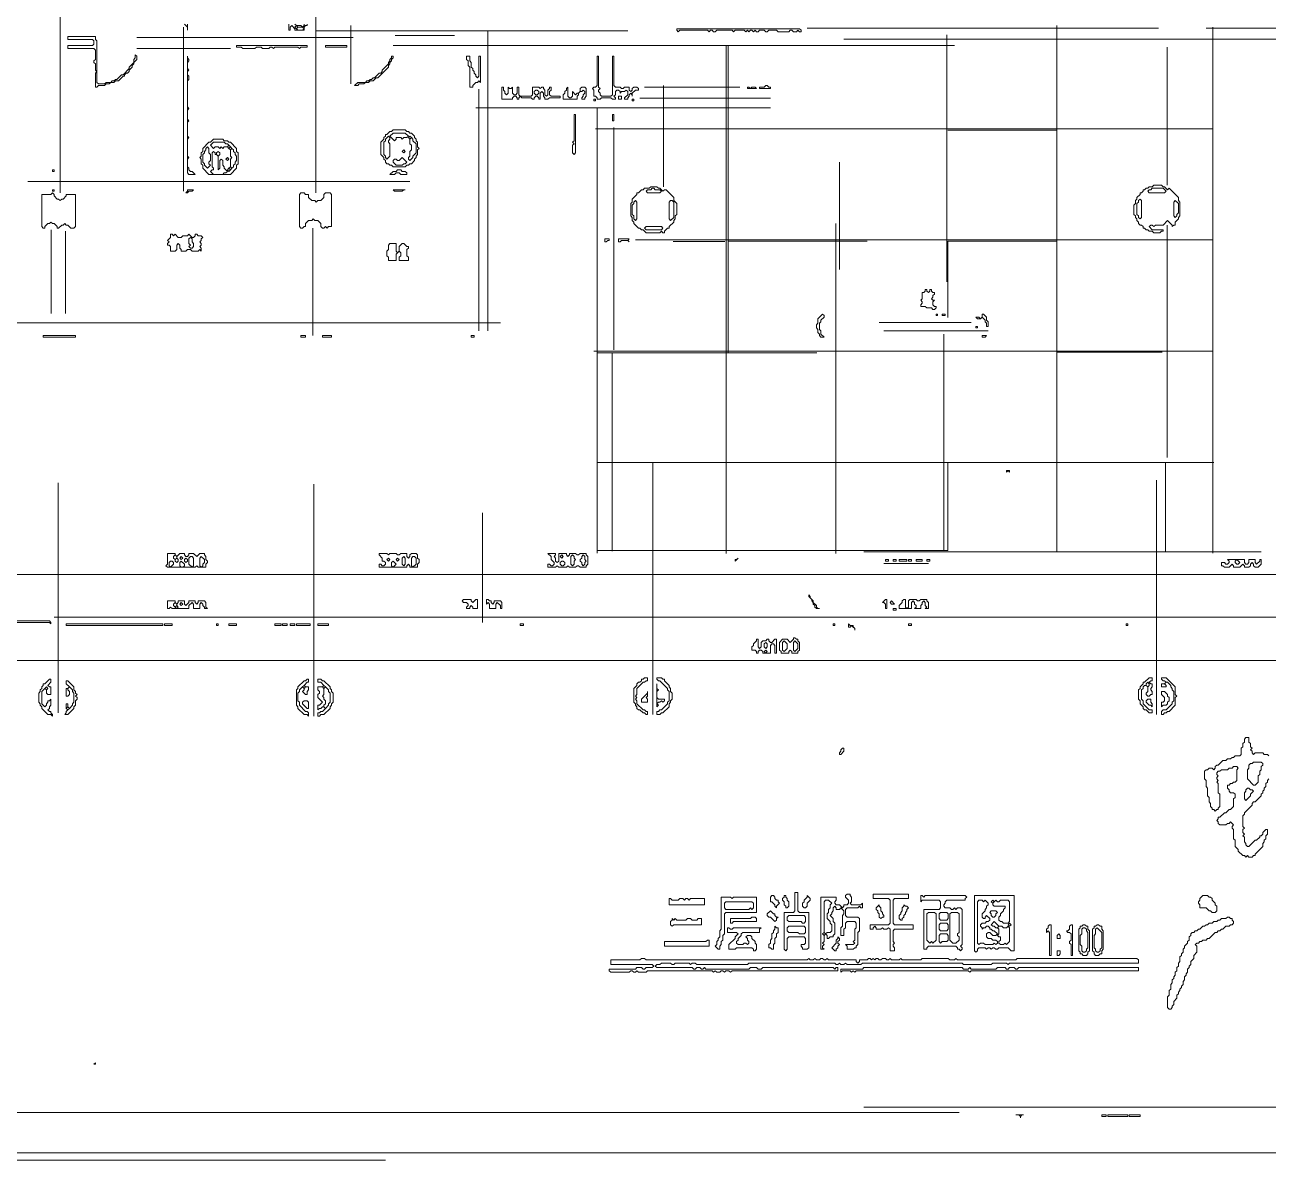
# Model space of a CAD drawing. Extents: x 12 to 2459, y 13 to 1740.
# Drawn here: x 703 to 1514, y 20 to 760 of the extents above; entities that cross this region are included whole.
import ezdxf

# ---------------------------------------------------------------- set-up
doc = ezdxf.new("R2010")
doc.units = 0
for name, color, linetype, lineweight in [('TRACE_CURVE', 6, 'Continuous', 0), ('TRACE_STRAIGHT', 5, 'Continuous', 0), ('TRACE_TEXT_SYMBOL', 6, 'Continuous', 0)]:
    doc.layers.add(name, color=color, linetype=linetype, lineweight=lineweight)

msp = doc.modelspace()

# ---------------------------------------------------------------- linework, layer by layer
at = {"layer": 'TRACE_CURVE', "color": 6}
for points in [[(1499, 295), (1498, 294), (1498, 292), (1497, 291), (1497, 289), (1496, 288), (1496, 284), (1495, 283), (1492, 283), (1491, 282), (1490, 282), (1489, 281), (1487, 281), (1486, 280), (1484, 280), (1481, 277), (1480, 277), (1479, 276), (1479, 275), (1478, 274), (1477, 275), (1475, 275), (1474, 274), (1473, 274), (1472, 273), (1472, 268), (1473, 267), (1473, 263), (1474, 262), (1474, 257), (1475, 256), (1475, 253), (1476, 252), (1476, 250), (1477, 249), (1477, 248), (1478, 248), (1479, 247), (1480, 248), (1481, 248), (1481, 249), (1482, 250), (1482, 258), (1481, 259), (1481, 265), (1480, 266), (1481, 267), (1480, 268), (1480, 269), (1481, 270), (1480, 271), (1480, 272), (1481, 273), (1482, 273), (1483, 274), (1487, 274), (1488, 275), (1490, 275), (1491, 276), (1493, 276), (1494, 275), (1493, 274), (1493, 267), (1492, 266)], [(1514, 283), (1513, 284), (1511, 284), (1510, 285), (1505, 285), (1504, 284), (1503, 285), (1503, 286), (1502, 287), (1503, 288), (1502, 289), (1502, 291), (1501, 292), (1501, 295), (1499, 295)], [(1505, 228), (1501, 224), (1500, 224), (1499, 225), (1499, 226), (1498, 227), (1498, 230), (1497, 231), (1498, 232), (1497, 233), (1497, 235), (1498, 236), (1497, 237), (1497, 244), (1498, 245), (1498, 246), (1503, 251), (1503, 252), (1504, 253), (1505, 253), (1509, 257), (1509, 258), (1510, 259), (1510, 260), (1511, 261), (1511, 262), (1512, 263), (1512, 265), (1513, 266), (1513, 267), (1514, 268)], [(1492, 266), (1491, 266), (1490, 265), (1489, 265), (1488, 264), (1487, 264), (1487, 262), (1488, 261), (1488, 260), (1489, 259), (1491, 259), (1492, 258), (1492, 256), (1491, 255), (1491, 250), (1489, 248), (1488, 248), (1486, 246), (1485, 246), (1482, 243), (1481, 243), (1481, 242), (1480, 241), (1481, 240), (1481, 239), (1482, 238), (1486, 238), (1487, 239), (1488, 239), (1489, 240), (1491, 238), (1490, 237), (1490, 236), (1491, 235), (1491, 229), (1492, 228), (1492, 224), (1494, 222), (1494, 221), (1497, 218), (1498, 218), (1499, 217), (1500, 218), (1501, 217), (1503, 217), (1504, 218), (1505, 218), (1505, 219), (1510, 224), (1510, 226), (1511, 227), (1511, 228), (1512, 229), (1512, 231), (1513, 232), (1513, 235), (1512, 235), (1510, 233), (1510, 232), (1509, 231), (1508, 231), (1508, 230), (1506, 228), (1505, 228)]]:
    msp.add_lwpolyline(points, dxfattribs=at)
for points in [[(1503, 278), (1504, 279), (1509, 279), (1510, 278), (1510, 277), (1509, 276), (1509, 274), (1508, 273), (1508, 271), (1507, 270), (1507, 266), (1505, 264), (1504, 264), (1500, 268), (1500, 274), (1501, 275), (1501, 277), (1502, 278)], [(1499, 261), (1500, 262), (1501, 262), (1502, 261), (1503, 261), (1504, 260), (1502, 258), (1502, 257), (1499, 254), (1498, 255), (1498, 259), (1499, 260)]]:
    msp.add_lwpolyline(points, close=True, dxfattribs=at)
at = {"layer": 'TRACE_STRAIGHT', "color": 5}
for p, q in [((725.95, 786), (725.95, 650)), ((892.78, 770), (892.78, 650)), ((806.5, 758), (806.5, 651)), ((892.78, 755.53), (1096, 755.53)), ((915.5, 759), (915.5, 721)), ((1004.82, 755.53), (1004.82, 560)), ((1213, 757.42), (1442, 757.42)), ((1375.67, 759), (1375.67, 416.12)), ((1473.12, 757.38), (1564.38, 757.38)), ((1477.35, 758), (1477.35, 415.12)), ((776, 751.33), (917, 751.33)), ((943, 746.1), (1309.05, 746.1)), ((944.38, 752.6), (983.12, 752.6)), ((1160.15, 746.1), (1160.15, 415)), ((1161.39, 746.1), (1161.39, 545.8)), ((1236.88, 750.26), (1611, 750.26)), ((1303.99, 753), (1303.99, 592)), ((776, 744), (837, 744)), ((1447.66, 745), (1447.66, 655.12)), ((998.85, 717.63), (998.85, 560)), ((1107, 719), (1169, 719)), ((1119.41, 720), (1119.41, 653.87)), ((997, 705.52), (1189, 705.52)), ((1076, 705.52), (1076, 415.12)), ((1103.96, 711.75), (1189, 711.75)), ((1075, 691.78), (1477.35, 691.78)), ((1087.02, 692.57), (1087.02, 547.67)), ((1304.7, 690.94), (1375.67, 690.94)), ((1234, 670), (1234, 600)), ((705, 657.31), (954, 657.31)), ((720.1, 626), (720.1, 571.37)), ((729.45, 625.12), (729.45, 571.37)), ((890.63, 627), (890.63, 557)), ((1231.69, 630), (1231.69, 415)), ((1447.65, 629), (1447.65, 477.62)), ((1101, 619.44), (1477.35, 619.44)), ((1125.61, 618.36), (1159.4, 618.36)), ((1161.39, 618.46), (1252, 618.46)), ((1304.67, 618.45), (1375.67, 618.45)), ((1304.67, 618.45), (1304.67, 568.87)), ((468, 565.35), (1013, 565.35)), ((1260, 565.5), (1320, 565.5)), ((1263, 560), (1331, 560)), ((1302, 558), (1302, 416.99)), ((1074, 546.91), (1477.35, 546.91)), ((1076, 545.8), (1219.38, 545.8)), ((1085.87, 545.8), (1085.87, 416.37)), ((1375.67, 546.11), (1444.38, 546.11)), ((1076, 474.16), (1231.69, 474.16)), ((1112.32, 474.16), (1112.32, 310)), ((1193, 474.34), (1478, 474.34)), ((1304.7, 474.34), (1304.7, 416.99)), ((1446.7, 474.34), (1446.7, 416.12)), ((1440.71, 462.63), (1440.71, 310)), ((724.69, 461), (724.69, 311)), ((891.38, 460.12), (891.38, 309)), ((1001.37, 441.38), (1001.37, 370)), ((1076, 416.99), (1304.7, 416.99)), ((1250, 416.12), (1509, 416.12)), ((1263, 408.5), (1292, 408.5)), ((478, 401.16), (1906, 401.16)), ((722.11, 373.54), (1748, 373.54)), ((478, 345.12), (1906, 345.12)), ((18.06, 50.64), (1312, 50.64)), ((1250, 53.98), (2407.71, 53.98)), ((24.37, 24.38), (2405, 24.38)), ((370.62, 19.54), (938.13, 19.54))]:
    msp.add_line(p, q, dxfattribs=at)
at = {"layer": 'TRACE_TEXT_SYMBOL', "color": 6}
for points in [[(807, 760), (809, 758), (809, 756), (809, 760)], [(875, 760), (875, 756), (876, 756), (876, 758), (877, 759), (879, 757), (879, 756), (885, 756), (885, 758), (886, 759), (887, 759), (887, 760)], [(885, 760), (885, 759), (884, 758), (883, 759), (880, 759), (879, 760)], [(1076, 739), (1076, 720), (1075, 719), (1074, 719), (1073, 718), (1074, 717), (1074, 713), (1075, 713), (1076, 712), (1076, 711), (1078, 711), (1079, 712), (1085, 712), (1086, 711), (1088, 711), (1088, 712), (1087, 713), (1088, 714), (1088, 716), (1089, 717), (1090, 717), (1091, 716), (1091, 715), (1092, 716), (1094, 716), (1095, 717), (1096, 716), (1096, 714), (1094, 712), (1094, 711), (1096, 711), (1096, 712), (1097, 713), (1097, 714), (1098, 715), (1099, 714), (1099, 713), (1099, 715), (1101, 717), (1103, 717), (1103, 718), (1102, 719), (1100, 719), (1099, 718), (1099, 717), (1098, 716), (1097, 717), (1097, 719), (1094, 719), (1093, 718), (1092, 718), (1091, 719), (1088, 719), (1087, 720), (1087, 739), (1086, 739), (1086, 714), (1085, 713), (1079, 713), (1078, 714), (1078, 715), (1077, 716), (1077, 717), (1078, 718)], [(1078, 718), (1077, 719), (1077, 739), (1076, 739)], [(1014, 719), (1014, 711), (1021, 711), (1021, 712), (1022, 713), (1023, 713), (1024, 712), (1024, 711), (1025, 711), (1025, 712), (1026, 713), (1027, 712), (1033, 712), (1034, 711), (1035, 711), (1035, 712), (1036, 713), (1037, 713), (1038, 712), (1038, 711), (1039, 711), (1039, 715), (1040, 716), (1041, 715), (1041, 713), (1042, 712), (1042, 711), (1044, 711), (1045, 712), (1052, 712), (1052, 713), (1046, 713), (1045, 714), (1045, 716), (1046, 717), (1046, 719), (1045, 719), (1045, 718), (1044, 717), (1044, 714), (1043, 713), (1042, 714), (1042, 717), (1041, 718), (1041, 719), (1040, 719), (1039, 718), (1038, 719), (1034, 719), (1034, 714), (1033, 713), (1026, 713), (1025, 714), (1025, 719), (1024, 719), (1024, 715), (1023, 714), (1022, 714), (1021, 715), (1021, 719), (1020, 718), (1019, 718), (1018, 719), (1018, 715)], [(1018, 715), (1017, 714), (1016, 715), (1016, 716), (1015, 717), (1015, 719), (1014, 719)], [(1239, 193), (1238, 192), (1238, 191), (1240, 189), (1240, 187), (1239, 186), (1237, 186), (1237, 185), (1236, 184), (1234, 186), (1232, 186), (1231, 187), (1231, 188), (1232, 189), (1232, 191), (1222, 191), (1222, 157), (1224, 157), (1223, 158), (1223, 159), (1224, 160), (1223, 161), (1224, 162), (1224, 166), (1225, 167), (1226, 166), (1226, 164), (1227, 164), (1228, 165), (1230, 165), (1230, 166), (1231, 167), (1231, 174), (1230, 175), (1230, 177), (1228, 179), (1229, 180), (1229, 181), (1230, 182), (1230, 184), (1231, 185), (1232, 184), (1232, 183), (1234, 183), (1235, 184), (1237, 182), (1237, 180), (1236, 179), (1236, 172), (1235, 171), (1235, 166), (1237, 166), (1237, 170), (1238, 171), (1238, 174), (1239, 175), (1244, 175), (1245, 174), (1245, 171), (1244, 170), (1244, 163), (1243, 162), (1244, 161), (1243, 160)], [(1243, 160), (1238, 160), (1239, 159), (1239, 157), (1243, 157), (1244, 158), (1245, 158), (1245, 159), (1246, 160), (1246, 168), (1247, 169), (1247, 177), (1246, 178), (1239, 178), (1238, 179), (1238, 183), (1239, 184), (1246, 184), (1247, 185), (1248, 184), (1249, 184), (1249, 187), (1248, 186), (1242, 186), (1241, 187), (1242, 188), (1242, 191), (1241, 192), (1241, 193), (1239, 193)], [(1487, 178), (1486, 177), (1483, 177), (1482, 176), (1481, 176), (1480, 175), (1478, 175), (1477, 174), (1475, 174), (1474, 173), (1473, 173), (1472, 172), (1471, 172), (1469, 170), (1468, 170), (1467, 169), (1466, 169), (1465, 168), (1464, 168), (1463, 167), (1463, 166), (1462, 165), (1462, 163), (1461, 162), (1461, 161), (1459, 159), (1459, 158), (1458, 157), (1458, 155), (1457, 154), (1457, 153), (1456, 152), (1456, 149), (1455, 148), (1455, 146), (1454, 145), (1454, 143), (1453, 142), (1453, 140), (1452, 139), (1452, 138), (1451, 137), (1451, 135), (1450, 134), (1450, 131), (1449, 130), (1449, 127), (1448, 126), (1448, 119), (1449, 118), (1450, 118), (1451, 119), (1451, 120), (1452, 121), (1452, 123), (1454, 125), (1454, 127), (1455, 128), (1455, 129), (1456, 130), (1456, 131), (1457, 132), (1457, 133), (1458, 134)], [(1458, 134), (1458, 136), (1459, 137), (1459, 139), (1460, 140), (1460, 141), (1461, 142), (1461, 144), (1462, 145), (1462, 146), (1463, 147), (1463, 149), (1465, 151), (1465, 153), (1467, 155), (1467, 159), (1466, 160), (1467, 161), (1468, 161), (1469, 162), (1470, 162), (1471, 163), (1473, 163), (1474, 164), (1475, 164), (1479, 168), (1480, 168), (1481, 169), (1482, 169), (1483, 170), (1484, 170), (1486, 172), (1488, 172), (1489, 173), (1490, 173), (1491, 174), (1491, 175), (1490, 176), (1490, 177), (1489, 177), (1488, 178), (1487, 178)], [(1105, 151), (1104, 150), (1085, 150), (1085, 147), (1112, 147), (1113, 146), (1112, 145), (1108, 145), (1107, 144), (1106, 144), (1105, 145), (1102, 145), (1101, 144), (1084, 144), (1084, 143), (1085, 142), (1097, 142), (1098, 143), (1099, 143), (1100, 142), (1101, 142), (1102, 143), (1103, 142), (1108, 142), (1109, 143), (1151, 143), (1152, 142), (1153, 143), (1154, 142), (1156, 142), (1157, 143), (1158, 143), (1159, 142), (1160, 143), (1162, 143), (1163, 142), (1164, 143), (1233, 143), (1233, 145), (1232, 145), (1231, 144), (1230, 145), (1184, 145), (1183, 144), (1181, 144), (1180, 145), (1176, 145), (1175, 144), (1147, 144), (1146, 145), (1145, 144), (1144, 144), (1143, 145), (1141, 145), (1140, 144), (1139, 144), (1138, 145), (1115, 145), (1114, 146), (1115, 147), (1117, 147), (1118, 148), (1124, 148), (1125, 147)], [(1227, 150), (1226, 151), (1225, 150), (1224, 150), (1223, 151), (1222, 151), (1221, 150), (1219, 150), (1218, 151), (1217, 150), (1215, 150), (1214, 151), (1213, 150), (1108, 150), (1107, 151), (1105, 151)], [(1125, 147), (1126, 147), (1127, 148), (1136, 148), (1137, 147), (1138, 148), (1140, 148), (1141, 147), (1174, 147), (1175, 148), (1231, 148), (1232, 147), (1233, 147), (1234, 148), (1235, 147), (1237, 147), (1238, 148), (1239, 147), (1248, 147), (1249, 148), (1314, 148), (1315, 147), (1333, 147), (1334, 148), (1343, 148), (1344, 147), (1345, 148), (1429, 148), (1429, 150), (1428, 151), (1350, 151), (1349, 150), (1311, 150), (1310, 151), (1309, 150), (1306, 150), (1305, 151), (1288, 151), (1287, 150), (1275, 150), (1274, 151), (1273, 150), (1268, 150), (1267, 151), (1266, 150), (1265, 150), (1264, 151), (1262, 151), (1261, 150), (1260, 150), (1259, 151), (1258, 151), (1257, 150), (1256, 151), (1255, 150), (1254, 151), (1253, 151), (1252, 150), (1247, 150), (1247, 149), (1246, 148), (1245, 149), (1245, 150), (1227, 150)]]:
    msp.add_lwpolyline(points, dxfattribs=at)
for points in [[(879, 758), (880, 759), (881, 758), (880, 757)], [(880, 757), (881, 758), (884, 758), (885, 757), (884, 756), (881, 756)], [(1128, 757), (1128, 756), (1129, 755), (1130, 756), (1148, 756), (1149, 755), (1150, 756), (1151, 756), (1152, 755), (1153, 755), (1154, 756), (1164, 756), (1165, 755), (1166, 756), (1172, 756), (1173, 755), (1174, 756), (1175, 755), (1176, 756), (1177, 756), (1178, 755), (1179, 756), (1180, 755), (1181, 755), (1182, 756), (1185, 756), (1186, 755), (1187, 755), (1188, 756), (1193, 756), (1194, 755), (1201, 755), (1202, 756), (1203, 756), (1204, 755), (1206, 755), (1207, 756), (1208, 755), (1209, 755), (1209, 756), (1208, 757)], [(731, 752), (731, 750), (747, 750), (748, 749), (748, 747), (747, 746), (731, 746), (731, 744), (748, 744), (749, 743), (749, 737), (748, 736), (748, 735), (749, 734), (749, 730), (750, 729), (749, 728), (749, 719), (750, 719), (751, 720), (755, 720), (756, 721), (758, 721), (759, 722), (761, 722), (762, 723), (764, 723), (767, 726), (768, 726), (768, 727), (769, 728), (770, 728), (771, 729), (771, 730), (773, 732), (773, 733), (774, 734), (774, 735), (776, 737), (776, 739), (775, 740), (775, 738), (774, 737), (774, 735), (771, 732), (771, 731), (767, 727), (766, 727), (763, 724), (762, 724), (761, 723), (760, 723), (759, 722), (756, 722), (755, 721), (751, 721), (750, 722), (750, 749), (749, 750), (749, 752)], [(841, 746), (841, 745), (844, 745), (845, 744), (853, 744), (854, 745), (857, 745), (858, 744), (862, 744), (863, 745), (864, 745), (865, 744), (866, 745), (881, 745), (882, 744), (883, 745), (887, 745), (887, 746)], [(899, 746), (899, 745), (913, 745), (913, 746)], [(809, 739), (809, 663), (810, 662), (814, 662), (812, 664), (811, 664), (810, 665), (810, 666), (809, 667), (809, 672), (810, 673), (809, 674), (809, 685), (810, 686), (809, 687), (809, 696), (810, 697), (809, 698), (809, 704), (810, 705), (809, 706), (809, 723), (810, 724), (810, 726), (809, 727), (809, 729), (810, 730), (809, 731), (809, 735), (810, 736), (810, 737), (809, 738)], [(942, 739), (942, 738), (941, 737), (941, 736), (940, 735), (940, 734), (936, 730), (936, 729), (935, 728), (934, 728), (931, 725), (930, 725), (929, 724), (928, 724), (927, 723), (926, 723), (925, 722), (920, 722), (918, 720), (920, 720), (921, 721), (924, 721), (925, 722), (927, 722), (928, 723), (930, 723), (932, 725), (933, 725), (940, 732), (940, 733), (941, 734), (941, 735), (942, 736), (942, 737), (943, 738), (943, 739)], [(991, 739), (991, 737), (992, 736), (992, 733), (993, 732), (993, 719), (995, 719), (995, 720), (997, 722), (998, 722), (999, 723), (1000, 722), (1000, 739), (999, 739), (999, 726), (998, 725), (997, 726), (997, 727), (996, 728), (996, 729), (995, 730), (995, 731), (994, 732), (994, 735), (993, 736), (993, 739)], [(1035, 716), (1036, 717), (1037, 717), (1038, 716), (1038, 715), (1037, 714), (1036, 714), (1035, 715)], [(1057, 719), (1056, 718), (1056, 717), (1055, 716), (1055, 715), (1054, 714), (1054, 711), (1063, 711), (1063, 713), (1064, 714), (1064, 715), (1065, 716), (1066, 716), (1067, 717), (1068, 716), (1068, 715), (1067, 714), (1067, 713), (1066, 712), (1066, 711), (1068, 711), (1068, 712), (1069, 713), (1069, 718), (1068, 719), (1066, 719), (1065, 718), (1065, 716), (1064, 715), (1063, 715), (1062, 714), (1060, 716), (1060, 713), (1059, 712), (1058, 712), (1057, 713)], [(1174, 719), (1174, 718), (1180, 718), (1179, 719), (1177, 719), (1176, 718), (1175, 719)], [(1186, 720), (1185, 719), (1182, 719), (1182, 718), (1189, 718), (1189, 719), (1188, 719), (1187, 720)], [(1074, 711), (1075, 711), (1075, 710), (1074, 710)], [(1090, 713), (1090, 711), (1092, 711), (1092, 713)], [(1099, 711), (1100, 711), (1100, 710), (1099, 710)], [(1061, 701), (1061, 684), (1060, 683), (1061, 682), (1060, 681), (1060, 676), (1061, 675), (1062, 676), (1062, 701)], [(1086, 701), (1086, 697), (1087, 697), (1087, 701)], [(943, 691), (942, 690), (941, 690), (939, 688), (938, 688), (938, 687), (937, 686), (937, 685), (935, 683), (935, 675), (937, 673), (937, 672), (938, 671), (938, 670), (939, 669), (940, 669), (941, 668), (942, 668), (943, 667), (951, 667), (952, 668), (953, 668), (954, 669), (955, 669), (957, 671), (957, 672), (958, 673), (958, 674), (959, 675), (959, 678), (960, 679), (959, 680), (959, 683), (958, 684), (958, 685), (957, 686), (957, 687), (955, 689), (954, 689), (953, 690), (952, 690), (951, 691)], [(943, 689), (951, 689), (953, 687), (952, 686), (950, 686), (949, 685), (948, 686), (945, 686), (945, 685), (944, 684), (941, 687)], [(826, 685), (824, 683), (823, 683), (819, 679), (819, 677), (818, 676), (818, 674), (817, 673), (818, 672), (818, 669), (819, 668), (819, 666), (823, 662), (837, 662), (841, 666), (841, 668), (842, 669), (842, 676), (841, 677), (841, 679), (837, 683), (836, 683), (835, 684), (833, 684), (832, 685)], [(826, 683), (833, 683), (834, 682), (835, 682), (836, 681), (835, 680), (833, 680), (832, 679), (831, 680), (830, 679), (829, 680), (827, 680), (826, 679), (824, 681)], [(835, 680), (836, 681), (837, 680), (836, 679)], [(940, 687), (941, 686), (941, 685), (940, 684), (940, 683), (941, 682), (941, 674), (939, 672), (938, 673), (938, 674), (937, 675), (937, 683), (938, 684), (938, 685)], [(953, 686), (954, 687), (955, 686), (954, 685)], [(954, 685), (955, 686), (956, 685), (956, 684), (958, 682), (958, 676), (956, 674), (956, 673), (954, 671), (953, 672), (953, 673), (954, 674), (954, 677), (955, 678), (955, 681), (954, 682)], [(821, 679), (822, 680), (823, 679), (823, 676), (824, 675), (824, 671), (823, 670), (823, 669), (824, 668), (822, 666), (820, 668), (820, 669), (819, 670), (819, 675), (820, 676), (820, 677), (821, 678)], [(825, 676), (826, 677), (827, 676), (827, 675), (828, 675), (829, 674), (829, 665), (830, 666), (830, 671), (831, 672), (832, 671), (832, 668), (833, 667), (833, 666), (835, 664), (834, 663), (833, 663), (832, 662), (826, 662), (824, 664), (825, 665), (826, 665), (826, 666), (825, 667)], [(828, 676), (829, 677), (830, 676), (830, 675), (829, 674), (828, 675)], [(834, 672), (835, 673), (836, 672), (835, 671)], [(836, 679), (837, 680), (838, 679), (837, 678)], [(837, 678), (838, 679), (839, 678), (839, 677), (840, 676), (840, 675), (841, 674), (841, 671), (840, 670), (840, 669), (839, 668), (839, 667), (838, 666), (837, 667), (837, 672), (838, 673), (837, 674)], [(949, 673), (952, 670), (951, 669), (950, 669), (949, 668), (945, 668), (943, 670), (943, 671), (944, 672), (945, 672), (946, 671), (947, 671)], [(949, 677), (950, 678), (951, 677), (950, 676)], [(721, 665), (722, 665), (722, 664), (721, 664)], [(835, 665), (836, 666), (837, 665), (836, 664)], [(836, 666), (837, 667), (838, 666), (837, 665)], [(946, 665), (945, 664), (943, 664), (941, 662), (944, 662), (945, 663), (947, 663), (948, 662), (952, 662), (952, 663), (951, 664), (949, 664), (948, 665)], [(721, 650), (720, 649), (714, 649), (714, 628), (715, 627), (716, 627), (716, 628), (718, 630), (719, 630), (720, 631), (721, 630), (722, 630), (724, 628), (724, 627), (725, 627), (727, 629), (728, 629), (729, 630), (730, 629), (731, 629), (733, 627), (735, 627), (736, 628), (736, 649), (730, 649), (730, 648), (728, 646), (727, 646), (726, 645), (725, 646), (724, 646), (722, 648), (722, 649)], [(721, 652), (722, 652), (722, 651), (721, 651)], [(809, 652), (809, 651), (808, 650), (809, 650), (810, 651), (812, 651), (813, 652)], [(883, 650), (882, 649), (882, 628), (883, 627), (884, 627), (885, 628), (886, 628), (886, 630), (888, 632), (890, 632), (891, 633), (892, 632), (894, 632), (896, 630), (896, 628), (897, 627), (898, 627), (899, 628), (900, 627), (901, 628), (903, 628), (903, 649), (902, 650), (899, 650), (898, 649), (898, 647), (896, 645), (894, 645), (893, 644), (892, 645), (890, 645), (888, 647), (888, 649), (886, 649), (885, 650)], [(943, 652), (944, 651), (949, 651), (950, 652), (951, 652)], [(1111, 654), (1110, 653), (1107, 653), (1106, 652), (1105, 652), (1103, 650), (1102, 650), (1102, 649), (1099, 646), (1099, 644), (1098, 643), (1098, 635), (1099, 634), (1099, 632), (1100, 631), (1100, 630), (1103, 627), (1104, 627), (1105, 626), (1106, 626), (1108, 624), (1117, 624), (1118, 625), (1119, 624), (1120, 624), (1120, 625), (1122, 627), (1123, 627), (1123, 628), (1126, 631), (1126, 632), (1127, 633), (1127, 635), (1128, 636), (1128, 643), (1126, 645), (1126, 647), (1121, 652), (1120, 652), (1119, 651), (1117, 653), (1116, 653), (1115, 654)], [(1111, 652), (1112, 653), (1113, 653), (1114, 652), (1117, 652), (1118, 651), (1117, 650), (1109, 650), (1108, 651), (1109, 652)], [(1439, 655), (1438, 654), (1436, 654), (1435, 653), (1434, 653), (1433, 652), (1432, 652), (1432, 651), (1431, 650), (1430, 650), (1430, 649), (1428, 647), (1428, 646), (1427, 645), (1427, 643), (1426, 642), (1426, 636), (1427, 635), (1427, 634), (1428, 633), (1428, 632), (1429, 631), (1429, 630), (1430, 629), (1431, 629), (1432, 628), (1432, 627), (1433, 627), (1434, 626), (1435, 626), (1436, 625), (1438, 625), (1439, 624), (1443, 624), (1444, 625), (1445, 625), (1445, 626), (1438, 626), (1436, 628), (1437, 629), (1438, 629), (1439, 628), (1440, 629), (1445, 629), (1448, 632), (1451, 629), (1451, 628), (1452, 629), (1453, 629), (1453, 631), (1455, 633), (1455, 634), (1456, 635), (1456, 644), (1455, 645), (1455, 647), (1449, 653), (1448, 652), (1446, 654), (1445, 654), (1444, 655)], [(1437, 652), (1438, 653), (1445, 653), (1447, 651), (1446, 650), (1436, 650), (1435, 651), (1436, 652)], [(1100, 644), (1101, 645), (1102, 644), (1102, 633), (1101, 632), (1100, 633), (1100, 635), (1099, 636), (1099, 642), (1100, 643)], [(1123, 644), (1124, 645), (1125, 645), (1126, 644), (1126, 634), (1124, 632), (1123, 633)], [(1429, 645), (1430, 646), (1431, 645), (1431, 634), (1430, 633), (1429, 634), (1429, 635), (1428, 636), (1428, 643), (1429, 644)], [(1452, 644), (1453, 645), (1455, 643), (1455, 637), (1454, 636), (1454, 635), (1453, 634), (1452, 635)], [(1107, 627), (1108, 628), (1118, 628), (1119, 627), (1118, 626), (1108, 626)], [(798, 623), (798, 621), (796, 619), (797, 618), (796, 617), (796, 616), (797, 616), (798, 615), (798, 612), (801, 612), (802, 613), (802, 616), (803, 617), (804, 616), (804, 614), (805, 613), (805, 612), (808, 612), (809, 613), (811, 613), (812, 612), (816, 612), (817, 613), (818, 612), (818, 614), (817, 615), (818, 616), (818, 617), (817, 618), (818, 619), (818, 620), (819, 621), (818, 622), (816, 622), (815, 623), (814, 623), (814, 622), (813, 621), (812, 621), (810, 623), (809, 622), (806, 622), (805, 621), (803, 621), (801, 623), (800, 622), (799, 623)], [(810, 620), (811, 621), (812, 620), (812, 618), (813, 617), (813, 615), (812, 614), (811, 614), (810, 615), (811, 616), (810, 617)], [(941, 617), (940, 616), (940, 613), (939, 612), (939, 609), (940, 608), (940, 606), (945, 606), (945, 610), (947, 612), (948, 611), (948, 609), (947, 608), (947, 606), (953, 606), (953, 608), (952, 609), (952, 613), (953, 614), (953, 615), (952, 615), (950, 617), (949, 617), (947, 615), (947, 612), (946, 611), (945, 612), (945, 617)], [(1081, 620), (1081, 618), (1082, 618), (1083, 619), (1084, 619), (1084, 620)], [(1090, 620), (1090, 618), (1091, 618), (1092, 619), (1096, 619), (1097, 618), (1096, 619), (1097, 620)], [(1290, 587), (1290, 586), (1289, 585), (1288, 585), (1288, 581), (1287, 580), (1288, 579), (1288, 578), (1287, 577), (1287, 576), (1290, 576), (1291, 575), (1294, 575), (1295, 574), (1296, 574), (1297, 575), (1297, 576), (1296, 576), (1295, 577), (1295, 579), (1296, 580), (1295, 580), (1294, 581), (1295, 582), (1295, 583), (1296, 584), (1296, 585), (1295, 585), (1294, 586), (1294, 587), (1293, 587), (1293, 586), (1292, 585), (1291, 586), (1291, 587)], [(1223, 571), (1220, 568), (1220, 565), (1219, 564), (1219, 562), (1220, 561), (1220, 559), (1221, 558), (1221, 557), (1222, 556), (1224, 556), (1222, 558), (1222, 560), (1221, 561), (1221, 565), (1222, 566), (1222, 567), (1224, 569), (1224, 570)], [(1297, 571), (1298, 571), (1298, 570), (1297, 570)], [(1301, 571), (1303, 571), (1303, 570), (1301, 570)], [(1327, 571), (1327, 569), (1326, 568), (1325, 569), (1323, 569), (1324, 568), (1326, 568), (1327, 569), (1329, 567), (1329, 566), (1330, 565), (1330, 563), (1331, 563), (1331, 566), (1330, 567), (1330, 569), (1328, 571)], [(1323, 563), (1324, 563), (1324, 562), (1323, 562)], [(715, 557), (736, 557), (736, 556), (715, 556)], [(883, 557), (886, 557), (886, 556), (883, 556)], [(897, 557), (903, 557), (903, 556), (897, 556)], [(994, 557), (996, 557), (996, 556), (994, 556)], [(1327, 557), (1327, 556), (1329, 556), (1330, 557)], [(1343, 469), (1343, 468), (1344, 469), (1345, 468), (1345, 469)], [(796, 415), (796, 408), (795, 407), (796, 406), (814, 406), (815, 407), (816, 406), (821, 406), (821, 408), (822, 409), (822, 410), (821, 411), (821, 413), (820, 414), (820, 415), (817, 415), (815, 413), (813, 415), (810, 415), (810, 414), (809, 413), (808, 413), (807, 414), (807, 415), (804, 415), (802, 413), (801, 414), (801, 415)], [(800, 413), (801, 414), (802, 413), (802, 412), (801, 411), (800, 412)], [(934, 415), (934, 414), (936, 412), (936, 410), (937, 410), (938, 409), (938, 408), (937, 407), (936, 407), (935, 408), (934, 408), (934, 406), (952, 406), (952, 407), (953, 408), (954, 407), (954, 406), (959, 406), (959, 408), (960, 409), (960, 411), (959, 412), (959, 414), (958, 415), (955, 415), (954, 414), (954, 413), (953, 412), (952, 413), (952, 415), (948, 415), (947, 414), (946, 414), (945, 415), (941, 415), (940, 414), (939, 415)], [(1044, 415), (1046, 413), (1046, 411), (1048, 409), (1048, 408), (1047, 407), (1046, 407), (1045, 408), (1044, 408), (1044, 406), (1049, 406), (1050, 407), (1051, 406), (1056, 406), (1057, 407), (1058, 406), (1062, 406), (1063, 407), (1064, 407), (1065, 406), (1069, 406), (1069, 407), (1070, 408), (1070, 413), (1069, 414), (1069, 415), (1065, 415), (1064, 414), (1063, 414), (1062, 415), (1058, 415), (1058, 414), (1057, 413), (1056, 414), (1056, 415), (1051, 415), (1051, 410), (1050, 409), (1049, 410), (1049, 412), (1048, 413), (1049, 414), (1049, 415)], [(1052, 413), (1053, 414), (1054, 413), (1053, 412)], [(1059, 413), (1060, 414), (1061, 413), (1061, 412), (1062, 411), (1061, 410), (1061, 408), (1060, 407), (1059, 408)], [(1066, 413), (1067, 414), (1068, 413), (1068, 411), (1069, 410), (1068, 409), (1068, 408), (1067, 407), (1066, 408), (1066, 409), (1065, 410), (1065, 411), (1066, 412)], [(797, 409), (798, 410), (799, 410), (800, 409), (800, 408), (798, 406), (797, 407)], [(801, 411), (802, 412), (803, 411), (803, 410), (802, 409), (801, 410)], [(804, 412), (805, 413), (806, 412), (805, 411)], [(804, 409), (805, 410), (807, 408), (807, 407), (806, 406), (805, 406), (804, 407)], [(807, 411), (808, 412), (809, 411), (809, 410), (808, 409), (807, 410)], [(810, 412), (811, 413), (812, 413), (813, 412), (813, 407), (812, 406), (810, 408)], [(817, 412), (818, 413), (820, 411), (820, 409), (819, 408), (819, 407), (818, 406), (817, 407)], [(939, 411), (940, 412), (941, 411), (940, 410)], [(942, 409), (943, 410), (945, 408), (943, 406), (942, 407)], [(945, 411), (946, 412), (947, 411), (946, 410)], [(949, 412), (950, 413), (951, 412), (951, 408), (950, 407), (949, 408)], [(955, 412), (956, 413), (957, 413), (958, 412), (958, 408), (956, 406), (955, 407)], [(1052, 409), (1053, 410), (1054, 410), (1055, 409), (1055, 408), (1054, 407), (1053, 407), (1052, 408)], [(1168, 412), (1167, 411), (1166, 411), (1166, 410)], [(1264, 411), (1266, 411), (1266, 410), (1264, 410)], [(1269, 411), (1271, 411), (1271, 410), (1269, 410)], [(1273, 411), (1278, 411), (1278, 410), (1273, 410)], [(1279, 411), (1281, 411), (1281, 410), (1279, 410)], [(1284, 411), (1288, 411), (1288, 410), (1284, 410)], [(1291, 411), (1293, 411), (1293, 410), (1291, 410)], [(1487, 411), (1488, 410), (1488, 409), (1487, 408), (1486, 408), (1485, 409), (1483, 409), (1483, 407), (1484, 407), (1485, 406), (1488, 406), (1490, 408), (1491, 407), (1491, 406), (1495, 406), (1497, 408), (1498, 407), (1498, 406), (1501, 406), (1502, 407), (1502, 408), (1503, 409), (1504, 408), (1504, 407), (1505, 406), (1507, 406), (1509, 408), (1509, 411), (1508, 411), (1508, 410), (1506, 408), (1505, 409), (1505, 411), (1501, 411), (1501, 409), (1500, 408), (1499, 408), (1498, 409), (1498, 411)], [(1492, 410), (1493, 411), (1495, 409), (1494, 408), (1493, 408), (1492, 409)], [(796, 384), (796, 379), (797, 379), (798, 380), (799, 379), (810, 379), (810, 381), (812, 383), (813, 382), (813, 379), (817, 379), (817, 382), (818, 383), (819, 382), (819, 381), (820, 380), (820, 379), (822, 379), (821, 380), (821, 383), (820, 384), (816, 384), (816, 383), (815, 382), (814, 383), (814, 384), (810, 384), (810, 383), (808, 381), (807, 382), (807, 384), (803, 384), (803, 383), (802, 382), (801, 383), (801, 384)], [(800, 382), (801, 383), (802, 382), (802, 381), (801, 380), (800, 381)], [(801, 380), (802, 381), (803, 380), (802, 379)], [(804, 382), (805, 383), (806, 382), (805, 381)], [(989, 385), (988, 384), (989, 383), (991, 383), (992, 382), (992, 381), (991, 380), (991, 379), (993, 379), (993, 380), (994, 381), (995, 380), (995, 379), (998, 379), (998, 385), (997, 385), (995, 383), (994, 384), (994, 385)], [(1004, 385), (1004, 382), (1005, 383), (1006, 382), (1006, 379), (1010, 379), (1010, 382), (1011, 383), (1013, 381), (1013, 379), (1014, 379), (1014, 383), (1013, 384), (1009, 384), (1009, 383), (1008, 382), (1007, 383), (1007, 384), (1006, 384), (1005, 385)], [(1214, 388), (1214, 387), (1216, 385), (1216, 384), (1217, 383), (1217, 382), (1218, 381), (1218, 380), (1219, 379), (1221, 379), (1220, 379), (1219, 380), (1219, 381), (1217, 383), (1217, 384), (1215, 386), (1215, 387)], [(1264, 385), (1262, 383), (1263, 383), (1264, 382), (1264, 379), (1265, 379), (1265, 385)], [(1268, 384), (1267, 383), (1268, 382), (1270, 382)], [(1276, 385), (1275, 384), (1275, 383), (1273, 381), (1273, 379), (1281, 379), (1281, 383), (1282, 384), (1283, 383), (1283, 382), (1284, 381), (1284, 380), (1283, 379), (1287, 379), (1287, 381), (1288, 382), (1288, 383), (1289, 384), (1290, 383), (1290, 381), (1291, 380), (1290, 379), (1292, 379), (1292, 383), (1291, 384), (1291, 385), (1287, 385), (1286, 384), (1285, 384), (1284, 385), (1280, 385), (1279, 384), (1279, 380), (1278, 379), (1277, 380), (1277, 385)], [(1269, 379), (1271, 379), (1271, 378), (1269, 378)], [(628, 371), (628, 370), (629, 369), (671, 369), (672, 370), (673, 370), (674, 369), (675, 369), (676, 370), (689, 370), (690, 369), (691, 370), (719, 370), (720, 369), (720, 370), (719, 371)], [(730, 369), (793, 369), (793, 368), (730, 368)], [(794, 369), (799, 369), (799, 368), (794, 368)], [(828, 369), (829, 369), (829, 368), (828, 368)], [(836, 369), (841, 369), (841, 368), (836, 368)], [(866, 369), (870, 369), (870, 368), (866, 368)], [(871, 369), (874, 369), (874, 368), (871, 368)], [(876, 369), (879, 369), (879, 368), (876, 368)], [(880, 369), (889, 369), (889, 368), (880, 368)], [(894, 369), (901, 369), (901, 368), (894, 368)], [(1026, 369), (1028, 369), (1028, 368), (1026, 368)], [(1230, 369), (1231, 369), (1231, 368), (1230, 368)], [(1240, 369), (1240, 367), (1241, 367), (1242, 368), (1244, 366), (1244, 365), (1244, 366), (1243, 367), (1243, 368), (1241, 368)], [(1279, 369), (1281, 369), (1281, 368), (1279, 368)], [(1421, 369), (1422, 369), (1422, 368), (1421, 368)], [(1180, 359), (1180, 358), (1178, 356), (1178, 355), (1177, 354), (1177, 352), (1179, 352), (1180, 351), (1180, 350), (1181, 350), (1181, 351), (1182, 352), (1183, 352), (1184, 351), (1184, 350), (1189, 350), (1189, 355), (1190, 356), (1191, 356), (1192, 355), (1192, 350), (1193, 350), (1193, 359), (1192, 359), (1190, 357), (1189, 357), (1188, 358), (1188, 359), (1187, 359), (1186, 358), (1184, 358), (1183, 357), (1183, 354), (1182, 353), (1181, 354), (1181, 359)], [(1185, 356), (1186, 357), (1187, 356), (1187, 354), (1186, 353), (1185, 354)], [(1204, 360), (1204, 359), (1202, 357), (1200, 359), (1197, 359), (1195, 357), (1195, 352), (1196, 351), (1196, 350), (1201, 350), (1201, 351), (1202, 352), (1203, 351), (1203, 350), (1207, 350), (1207, 351), (1208, 352), (1208, 357), (1207, 358), (1207, 359), (1206, 359), (1205, 360)], [(1197, 357), (1198, 358), (1200, 356), (1200, 353), (1198, 351), (1197, 352)], [(1204, 357), (1205, 358), (1207, 356), (1207, 353), (1205, 351), (1204, 352)], [(1185, 351), (1186, 352), (1187, 351), (1186, 350)], [(719, 333), (716, 330), (715, 330), (715, 329), (714, 328), (714, 327), (713, 326), (713, 325), (712, 324), (712, 318), (713, 317), (713, 316), (714, 315), (714, 314), (718, 310), (720, 310), (721, 309), (721, 310), (720, 311), (720, 312), (719, 312), (718, 313), (719, 314), (719, 315), (720, 316), (720, 320), (719, 319), (718, 319), (718, 318), (717, 317), (717, 316), (716, 315), (714, 317), (714, 325), (716, 327), (717, 326), (717, 324), (718, 323), (720, 323), (720, 328), (719, 328), (718, 329), (720, 331), (720, 333)], [(887, 333), (886, 332), (885, 332), (881, 328), (881, 327), (880, 326), (880, 316), (881, 315), (881, 314), (885, 310), (887, 310), (888, 309), (888, 311), (887, 312), (886, 312), (882, 316), (882, 318), (881, 319), (881, 324), (882, 325), (882, 326), (884, 328), (885, 327), (885, 326), (884, 325), (886, 323), (887, 323), (887, 325), (888, 326), (888, 328), (886, 328), (885, 329), (887, 331), (888, 331), (888, 333)], [(894, 333), (894, 331), (896, 331), (898, 329), (897, 328), (894, 328), (894, 326), (895, 325), (895, 324), (894, 323), (894, 321), (897, 318), (895, 316), (894, 316), (894, 313), (895, 314), (896, 314), (897, 315), (898, 315), (899, 314), (897, 312), (896, 312), (895, 311), (894, 311), (894, 309), (895, 309), (896, 310), (898, 310), (902, 314), (902, 315), (903, 316), (903, 317), (904, 318), (904, 324), (903, 325), (903, 326), (902, 327), (902, 328), (898, 332), (897, 332), (896, 333)], [(1107, 334), (1106, 333), (1105, 333), (1105, 332), (1104, 331), (1103, 331), (1102, 330), (1102, 329), (1100, 327), (1100, 318), (1101, 317), (1101, 316), (1102, 315), (1102, 314), (1103, 313), (1104, 313), (1106, 311), (1107, 311), (1108, 310), (1109, 310), (1109, 312), (1108, 312), (1107, 313), (1106, 313), (1102, 317), (1102, 319), (1101, 320), (1102, 321), (1101, 322), (1102, 323), (1102, 327), (1106, 331), (1107, 331), (1108, 332), (1109, 332), (1109, 334)], [(1115, 334), (1115, 333), (1116, 332), (1117, 332), (1122, 327), (1122, 326), (1123, 325), (1123, 319), (1122, 318), (1122, 317), (1118, 313), (1117, 313), (1116, 312), (1115, 312), (1115, 310), (1117, 310), (1118, 311), (1119, 311), (1123, 315), (1123, 317), (1124, 318), (1124, 319), (1125, 320), (1125, 324), (1124, 325), (1124, 327), (1123, 328), (1123, 329), (1120, 332), (1120, 333), (1119, 333), (1118, 334)], [(1436, 334), (1433, 331), (1432, 331), (1432, 330), (1430, 328), (1430, 327), (1429, 326), (1429, 320), (1430, 319), (1430, 317), (1432, 315), (1432, 314), (1433, 313), (1434, 313), (1436, 311), (1438, 311), (1438, 313), (1436, 313), (1432, 317), (1432, 319), (1431, 320), (1431, 326), (1432, 327), (1432, 328), (1433, 329), (1434, 329), (1435, 328), (1435, 325), (1434, 324), (1434, 323), (1435, 322), (1436, 322), (1437, 323), (1438, 323), (1438, 325), (1437, 326), (1437, 327), (1438, 328), (1438, 330), (1437, 330), (1436, 331), (1437, 332), (1438, 332), (1438, 334)], [(1444, 334), (1444, 333), (1445, 332), (1446, 332), (1447, 331), (1446, 330), (1444, 330), (1444, 328), (1447, 328), (1447, 329), (1446, 330), (1447, 331), (1448, 331), (1450, 329), (1450, 328), (1451, 327), (1451, 326), (1452, 325), (1452, 319), (1451, 318), (1451, 317), (1447, 313), (1445, 313), (1444, 312), (1444, 310), (1445, 310), (1446, 311), (1447, 311), (1448, 312), (1449, 312), (1453, 316), (1453, 321), (1454, 322), (1453, 323), (1453, 328), (1447, 334)], [(716, 327), (717, 328), (718, 327), (717, 326)], [(730, 332), (730, 330), (732, 328), (731, 327), (730, 327), (730, 322), (731, 322), (732, 323), (732, 325), (731, 326), (731, 327), (732, 328), (734, 326), (734, 325), (735, 324), (735, 318), (734, 317), (734, 316), (732, 314), (731, 315), (731, 317), (730, 317), (730, 314), (731, 313), (730, 312), (730, 311), (729, 310), (731, 310), (735, 314), (735, 315), (736, 316), (736, 319), (737, 320), (737, 321), (736, 322), (737, 323), (736, 324), (736, 325), (735, 326), (735, 328), (731, 332)], [(884, 328), (885, 329), (886, 328), (885, 327)], [(897, 328), (898, 329), (899, 328), (898, 327)], [(898, 327), (899, 328), (901, 326), (901, 325), (902, 324), (902, 318), (901, 317), (901, 316), (899, 314), (898, 315), (898, 316), (899, 317), (899, 319), (898, 320), (898, 321), (897, 322), (898, 323)], [(1109, 325), (1109, 324), (1105, 320), (1105, 318), (1109, 318), (1109, 320), (1108, 321), (1109, 322)], [(1115, 330), (1115, 315), (1116, 316), (1115, 317), (1116, 318), (1117, 318), (1118, 319), (1119, 318), (1120, 319), (1120, 320), (1116, 320), (1115, 321), (1115, 325), (1116, 326), (1115, 327)], [(1434, 330), (1435, 331), (1436, 330), (1436, 329), (1435, 328), (1434, 329)], [(1444, 325), (1444, 323), (1446, 321), (1446, 319), (1445, 318), (1444, 318), (1444, 315), (1445, 316), (1447, 316), (1448, 317), (1448, 318), (1449, 319), (1449, 321), (1448, 322), (1448, 323), (1446, 325)], [(885, 319), (884, 318), (884, 317), (887, 314), (888, 314), (888, 318), (887, 319)], [(1435, 320), (1434, 319), (1434, 318), (1436, 316), (1437, 316), (1438, 315), (1438, 317), (1437, 318), (1437, 320)], [(730, 314), (731, 315), (732, 314), (731, 313)], [(1236, 288), (1235, 287), (1235, 286), (1234, 285), (1234, 284), (1235, 284), (1237, 286), (1237, 288)], [(1123, 190), (1123, 186), (1146, 186), (1146, 190), (1137, 190), (1136, 189), (1135, 190), (1134, 190), (1133, 189), (1132, 190), (1130, 190), (1129, 189), (1125, 189), (1124, 190)], [(1157, 191), (1157, 170), (1156, 169), (1156, 165), (1155, 164), (1155, 163), (1154, 162), (1154, 160), (1153, 159), (1155, 157), (1156, 157), (1156, 159), (1157, 160), (1157, 162), (1158, 163), (1158, 166), (1159, 167), (1159, 180), (1160, 181), (1180, 181), (1180, 191), (1165, 191), (1164, 190), (1163, 191)], [(1159, 187), (1160, 188), (1177, 188), (1178, 187), (1178, 184), (1177, 183), (1176, 184), (1175, 183), (1160, 183), (1159, 184)], [(1190, 192), (1189, 191), (1189, 188), (1190, 188), (1192, 186), (1192, 185), (1193, 184), (1193, 185), (1195, 187), (1194, 188), (1194, 189), (1193, 189), (1192, 190), (1192, 191), (1191, 192)], [(1198, 192), (1198, 191), (1197, 190), (1197, 189), (1198, 188), (1198, 186), (1199, 185), (1199, 184), (1200, 184), (1201, 185), (1201, 188), (1200, 189), (1200, 190), (1199, 191), (1199, 192)], [(1205, 194), (1205, 182), (1204, 181), (1198, 181), (1198, 157), (1199, 156), (1200, 157), (1200, 164), (1201, 165), (1211, 165), (1212, 164), (1212, 161), (1211, 160), (1209, 160), (1209, 159), (1210, 158), (1210, 157), (1213, 157), (1214, 158), (1214, 181), (1208, 181), (1207, 182), (1207, 194)], [(1213, 192), (1213, 191), (1211, 189), (1211, 188), (1210, 187), (1210, 185), (1211, 184), (1212, 184), (1213, 185), (1213, 187), (1215, 189), (1215, 190)], [(1224, 188), (1225, 189), (1227, 189), (1229, 187), (1228, 186), (1228, 184), (1227, 183), (1227, 181), (1226, 180), (1226, 177), (1228, 175), (1228, 174), (1229, 173), (1229, 169), (1228, 168), (1226, 168), (1225, 167), (1224, 168)], [(1256, 193), (1256, 190), (1266, 190), (1267, 189), (1267, 174), (1266, 173), (1254, 173), (1254, 170), (1256, 170), (1256, 171), (1257, 172), (1258, 171), (1258, 170), (1261, 170), (1262, 171), (1263, 170), (1265, 170), (1266, 171), (1267, 170), (1267, 156), (1270, 156), (1270, 158), (1269, 159), (1269, 160), (1270, 161), (1269, 162), (1269, 169), (1270, 170), (1282, 170), (1282, 173), (1270, 173), (1269, 174), (1269, 189), (1270, 190), (1279, 190), (1279, 193)], [(1287, 192), (1287, 188), (1288, 189), (1299, 189), (1300, 188), (1300, 184), (1299, 183), (1289, 183), (1289, 157), (1291, 157), (1291, 158), (1292, 159), (1310, 159), (1311, 158), (1311, 157), (1312, 157), (1313, 156), (1314, 157), (1314, 158), (1313, 159), (1314, 160), (1314, 183), (1313, 184), (1311, 184), (1310, 183), (1309, 184), (1308, 183), (1307, 183), (1306, 184), (1303, 184), (1302, 185), (1302, 186), (1303, 187), (1303, 188), (1304, 189), (1316, 189), (1316, 190), (1317, 191), (1316, 192), (1290, 192), (1289, 191), (1288, 192)], [(1322, 192), (1322, 156), (1323, 155), (1324, 156), (1324, 157), (1325, 158), (1329, 158), (1330, 157), (1331, 158), (1332, 158), (1333, 157), (1334, 158), (1335, 158), (1336, 157), (1337, 157), (1338, 158), (1344, 158), (1346, 156), (1348, 156), (1348, 192)], [(1324, 188), (1325, 189), (1327, 189), (1328, 188), (1329, 189), (1331, 187), (1331, 186), (1330, 185), (1330, 184), (1329, 183), (1329, 182), (1327, 180), (1327, 178), (1328, 177), (1329, 177), (1329, 178), (1330, 179), (1332, 177), (1332, 176), (1331, 175), (1330, 175), (1329, 174), (1327, 174), (1326, 173), (1326, 172), (1327, 171), (1327, 170), (1328, 171), (1329, 171), (1330, 172), (1331, 172), (1332, 171), (1332, 170), (1333, 170), (1334, 169), (1335, 169), (1337, 167), (1336, 166), (1334, 166), (1332, 168), (1331, 168), (1330, 167), (1330, 165), (1331, 164), (1333, 164), (1334, 163), (1336, 163), (1337, 162), (1337, 161), (1336, 160), (1335, 161), (1334, 160), (1329, 160), (1328, 161), (1326, 161), (1325, 160), (1324, 161)], [(1333, 188), (1334, 189), (1335, 188), (1334, 187)], [(1336, 189), (1337, 188), (1338, 188), (1339, 189), (1344, 189), (1345, 188), (1345, 175), (1344, 174), (1341, 174), (1340, 175), (1339, 175), (1338, 176), (1338, 178), (1339, 179), (1339, 180), (1341, 182), (1341, 183), (1342, 184), (1342, 185), (1335, 185), (1334, 186), (1334, 187)], [(1471, 192), (1469, 190), (1469, 189), (1468, 188), (1468, 187), (1469, 186), (1469, 184), (1473, 184), (1475, 182), (1476, 182), (1477, 181), (1479, 181), (1480, 182), (1480, 185), (1479, 186), (1479, 187), (1477, 189), (1477, 190), (1476, 191), (1475, 191), (1474, 192)], [(1189, 182), (1187, 180), (1187, 179), (1188, 178), (1189, 178), (1192, 175), (1193, 176), (1193, 177), (1194, 178), (1193, 178), (1192, 179), (1192, 180), (1191, 180)], [(1200, 178), (1201, 179), (1211, 179), (1212, 178), (1212, 175), (1211, 174), (1210, 174), (1209, 175), (1201, 175), (1200, 176)], [(1260, 186), (1258, 184), (1258, 183), (1259, 182), (1259, 181), (1260, 180), (1260, 178), (1261, 177), (1262, 178), (1263, 178), (1263, 179), (1262, 180), (1262, 181), (1261, 182), (1261, 184), (1260, 185)], [(1276, 186), (1276, 185), (1275, 184), (1275, 182), (1274, 181), (1274, 180), (1273, 179), (1273, 177), (1274, 176), (1275, 176), (1275, 177), (1276, 178), (1276, 179), (1277, 180), (1277, 181), (1278, 182), (1278, 183), (1279, 184), (1278, 185), (1277, 185)], [(1291, 180), (1292, 181), (1296, 181), (1297, 180), (1297, 163), (1295, 161), (1294, 162), (1293, 161), (1291, 163)], [(1299, 180), (1300, 181), (1304, 181), (1305, 180), (1305, 177), (1304, 176), (1300, 176), (1299, 177)], [(1306, 180), (1307, 181), (1311, 181), (1312, 180), (1312, 168), (1311, 167), (1311, 166), (1312, 165), (1312, 163), (1310, 161), (1308, 161), (1306, 163)], [(1332, 181), (1333, 182), (1336, 182), (1337, 181), (1336, 180), (1336, 179), (1335, 178), (1334, 178), (1333, 179), (1333, 180)], [(1125, 177), (1125, 176), (1124, 175), (1124, 173), (1125, 172), (1126, 173), (1144, 173), (1144, 177), (1142, 177), (1141, 176), (1138, 176), (1137, 177), (1135, 177), (1134, 176), (1128, 176), (1127, 177), (1126, 176)], [(1161, 171), (1161, 168), (1167, 168), (1168, 167), (1166, 165), (1166, 164), (1162, 160), (1162, 157), (1166, 157), (1167, 158), (1177, 158), (1178, 157), (1178, 156), (1179, 156), (1180, 157), (1180, 160), (1179, 161), (1179, 162), (1177, 164), (1177, 165), (1176, 166), (1174, 166), (1173, 165), (1174, 164), (1174, 163), (1175, 162), (1175, 161), (1174, 160), (1173, 161), (1172, 161), (1171, 160), (1168, 160), (1167, 161), (1167, 162), (1168, 163), (1168, 164), (1170, 166), (1170, 167), (1171, 168), (1182, 168), (1182, 170), (1183, 171), (1165, 171), (1164, 170), (1163, 170), (1162, 171)], [(1177, 178), (1176, 177), (1163, 177), (1163, 174), (1164, 174), (1165, 175), (1180, 175), (1180, 177), (1179, 178)], [(1192, 172), (1192, 170), (1191, 169), (1191, 168), (1190, 167), (1190, 164), (1189, 163), (1189, 161), (1188, 160), (1188, 158), (1189, 158), (1190, 157), (1191, 157), (1191, 160), (1192, 161), (1192, 164), (1193, 165), (1193, 167), (1194, 168), (1194, 171), (1193, 171)], [(1200, 171), (1201, 172), (1211, 172), (1212, 171), (1212, 168), (1211, 167), (1208, 167), (1207, 168), (1201, 168), (1200, 169)], [(1299, 173), (1300, 174), (1304, 174), (1305, 173), (1305, 170), (1304, 169), (1300, 169), (1299, 170)], [(1335, 175), (1338, 172), (1337, 171), (1336, 171), (1335, 172), (1334, 172), (1333, 173)], [(1337, 171), (1338, 172), (1340, 172), (1341, 171), (1343, 171), (1344, 172), (1345, 171), (1345, 162), (1343, 160), (1342, 161), (1341, 160), (1339, 160), (1338, 161), (1338, 162), (1339, 163), (1339, 165), (1338, 165), (1337, 166), (1338, 167), (1338, 170)], [(1344, 173), (1345, 174), (1346, 173), (1345, 172)], [(1371, 173), (1370, 172), (1370, 171), (1369, 170), (1369, 168), (1370, 169), (1371, 168), (1371, 153), (1372, 153), (1372, 173)], [(1385, 173), (1384, 172), (1384, 170), (1383, 169), (1382, 169), (1383, 168), (1384, 168), (1385, 167), (1385, 163), (1384, 162), (1384, 161), (1385, 160), (1385, 153), (1386, 153), (1386, 173)], [(1393, 173), (1392, 172), (1391, 172), (1391, 171), (1390, 170), (1390, 156), (1391, 155), (1391, 154), (1392, 154), (1393, 153), (1395, 153), (1396, 154), (1396, 155), (1397, 156), (1397, 169), (1396, 170), (1396, 172), (1395, 172), (1394, 173)], [(1392, 170), (1393, 171), (1394, 171), (1395, 170), (1395, 169), (1396, 168), (1396, 158), (1395, 157), (1395, 156), (1394, 155), (1393, 155), (1392, 156), (1392, 159), (1391, 160), (1391, 166), (1392, 167)], [(1402, 173), (1401, 172), (1400, 172), (1400, 171), (1399, 170), (1399, 156), (1400, 155), (1400, 154), (1401, 153), (1403, 153), (1404, 154), (1405, 154), (1405, 156), (1406, 157), (1406, 169), (1405, 170), (1405, 172), (1404, 172), (1403, 173)], [(1401, 170), (1402, 171), (1405, 168), (1405, 158), (1404, 157), (1404, 156), (1403, 155), (1402, 155), (1401, 156), (1401, 157), (1400, 158), (1400, 166), (1401, 167)], [(1148, 163), (1147, 162), (1120, 162), (1120, 159), (1149, 159), (1149, 163)], [(1223, 167), (1224, 168), (1225, 167), (1224, 166)], [(1233, 165), (1233, 164), (1232, 163), (1232, 161), (1229, 158), (1231, 156), (1232, 156), (1232, 157), (1233, 158), (1233, 159), (1234, 160), (1233, 161), (1233, 162), (1234, 163), (1234, 164)], [(1299, 166), (1300, 167), (1304, 167), (1305, 166), (1305, 163), (1304, 162), (1301, 162), (1300, 161), (1299, 162)], [(1377, 167), (1376, 166), (1376, 164), (1378, 164), (1378, 166)], [(1376, 156), (1376, 153), (1377, 153), (1378, 154), (1378, 156)], [(1250, 145), (1249, 144), (1235, 144), (1235, 142), (1236, 143), (1241, 143), (1242, 142), (1243, 143), (1244, 142), (1245, 143), (1318, 143), (1319, 142), (1320, 143), (1429, 143), (1429, 145), (1351, 145), (1350, 144), (1349, 144), (1348, 145), (1345, 145), (1344, 144), (1343, 144), (1342, 145), (1337, 145), (1336, 144), (1320, 144), (1319, 145), (1318, 144), (1315, 144), (1314, 145)], [(749, 83), (748, 82), (749, 82)], [(1349, 49), (1351, 49), (1352, 48), (1352, 47), (1352, 48), (1353, 49), (1354, 49)], [(1405, 49), (1408, 49), (1408, 48), (1405, 48)], [(1409, 49), (1422, 49), (1422, 48), (1409, 48)], [(1423, 49), (1430, 49), (1430, 48), (1423, 48)]]:
    msp.add_lwpolyline(points, close=True, dxfattribs=at)

doc.saveas('drawing.dxf')
